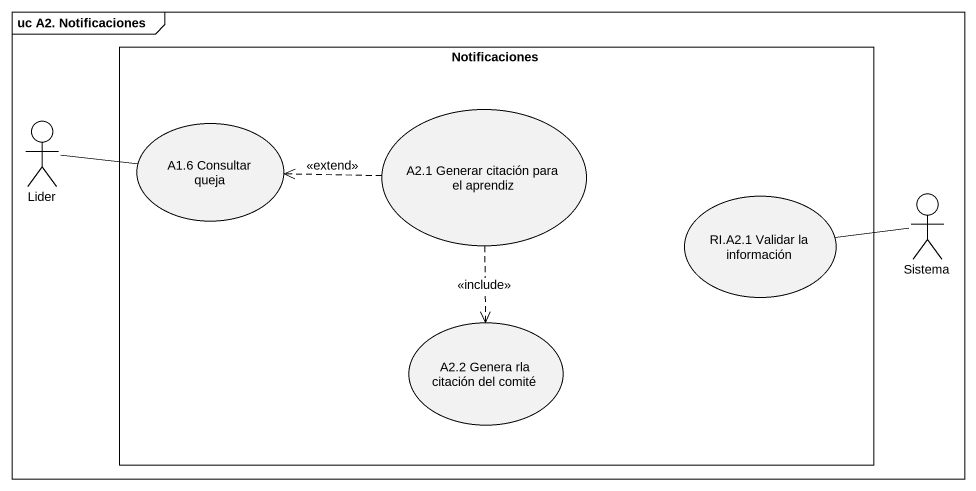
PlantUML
@startuml
mainframe uc A2. Notificaciones
rectangle Notificaciones {
  usecase "A1.6 Consultar queja" as A1_6_Consultar_queja
  usecase "A2.1 Generar citación para el aprendiz" as A2_1_Generar_citación_para
  usecase "RI.A2.1 Validar la información" as RI_A2_1_Validar_la
  usecase "A2.2 Genera rla citación del comité" as A2_2_Genera_rla_citación
}
actor Lider
actor Sistema
Lider -right- A1_6_Consultar_queja
A2_1_Generar_citación_para .left.> A1_6_Consultar_queja : <<extend>>
A2_1_Generar_citación_para ..> A2_2_Genera_rla_citación : <<include>>
Sistema -left- RI_A2_1_Validar_la
@enduml
